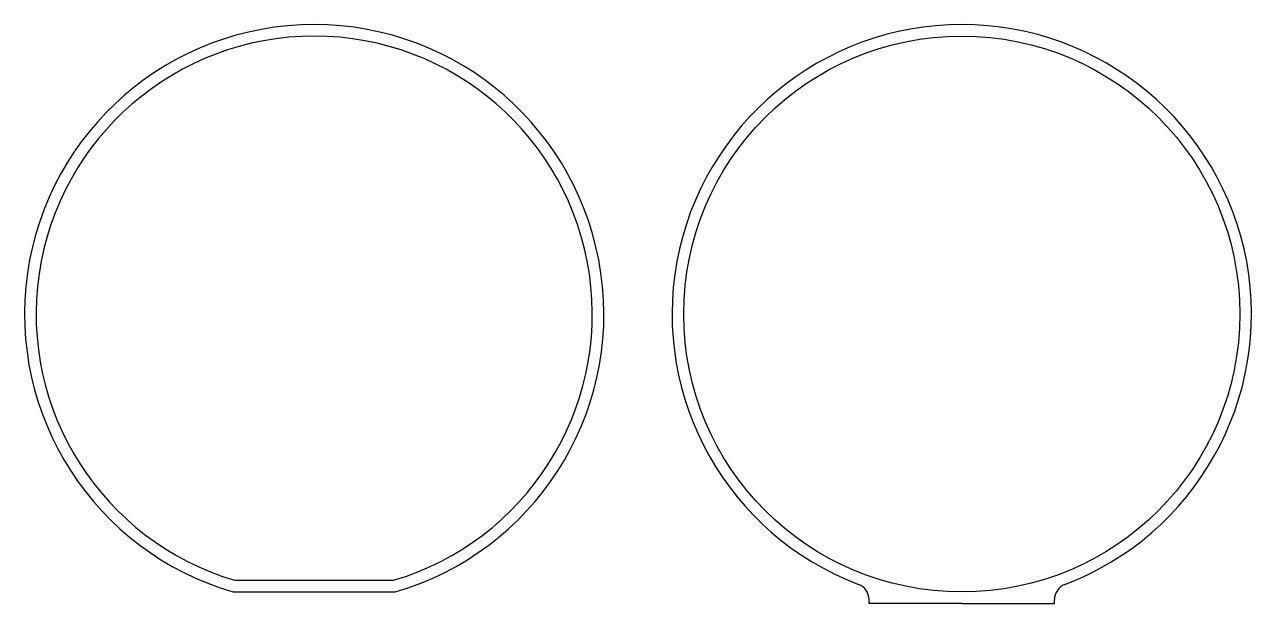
# Model space of a CAD drawing. Header units: inches. Extents: x 178 to 708, y 62 to 312.
import ezdxf

# ---------------------------------------------------------------- set-up
doc = ezdxf.new("R2010")
doc.units = ezdxf.units.IN
doc.header["$MEASUREMENT"] = 0

msp = doc.modelspace()

# ---------------------------------------------------------------- linework, layer by layer
for p, q in [((269.16, 71.72), (337.72, 71.72)), ((268.44, 66.72), (338.44, 66.72)), ((542.87, 61.72), (542.87, 63.37)), ((582.87, 61.72), (542.87, 61.72)), ((582.87, 61.72), (622.87, 61.72)), ((622.87, 61.72), (622.87, 63.37))]:
    msp.add_line(p, q)
msp.add_circle((582.87, 186.72), 120)
for centre, radius, start, end in [((303.44, 186.72), 125, 286.2602, 253.7398), ((582.87, 186.72), 125, 290.8585, 249.1415), ((303.44, 186.72), 120, 286.5978, 253.4022), ((535.87, 63.37), 7, 0, 69.1415), ((629.87, 63.37), 7, 110.8585, 180)]:
    msp.add_arc(centre, radius, start, end)

doc.saveas('drawing.dxf')
